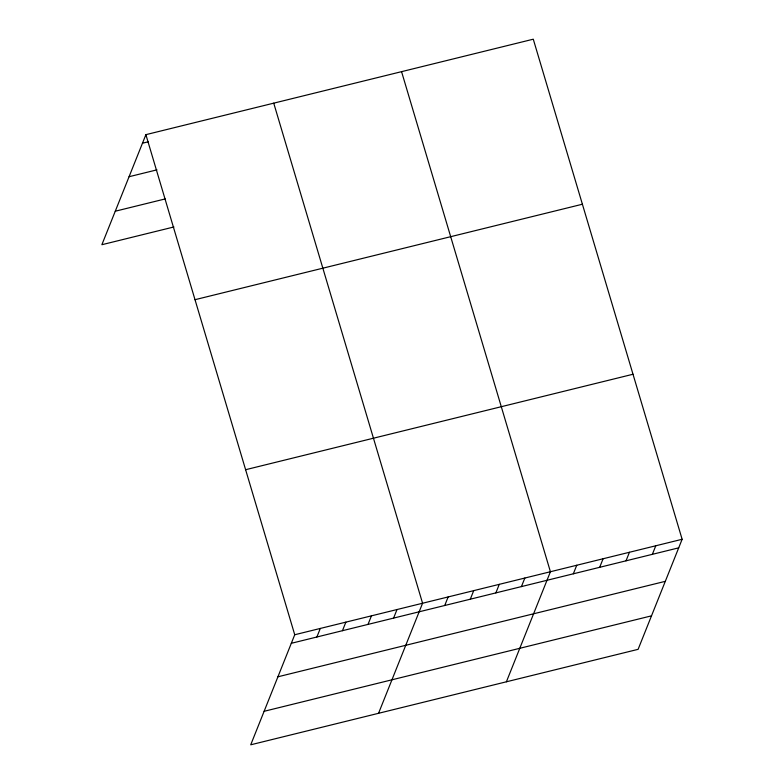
<?xml version="1.0" encoding="UTF-8"?>
<svg xmlns="http://www.w3.org/2000/svg" width="784" height="784" viewBox="0 0 784 784"><rect width="100%" height="100%" fill="white"/><g stroke="black" fill="none" stroke-linecap="round" stroke-linejoin="round"><path stroke-width="1.18" d="M145.893 134.662L294.735 634.746L250.723 744.8L638.107 649.338L682.129 539.284L533.277 39.2L145.893 134.662L101.871 244.716L173.93 226.958M316.883 637L320.303 628.445M342.451 630.699L345.871 622.143M368.019 624.397L371.44 615.842M393.588 618.106L397.008 609.54M378.554 713.293L422.576 603.239L273.734 103.165M444.724 605.503L448.144 596.938M470.292 599.201L473.712 590.646M495.86 592.9L499.281 584.345M521.419 586.599L524.849 578.043M506.395 681.796L550.417 571.742L401.565 71.658M573.329 573.81L576.759 565.244M599.672 567.312L603.102 558.757M626.014 560.825L629.444 552.269M652.357 554.327L655.787 545.772M142.472 143.217L148.284 141.786M129.076 176.714L156.967 169.844M115.268 211.219L165.248 198.911M195.01 299.694L582.394 204.232M245.617 469.714L633.002 374.252M294.735 634.746L682.129 539.284M291.315 643.301L678.699 547.84M277.918 676.798L665.302 581.336M264.12 711.304L651.504 615.842"/></g></svg>
